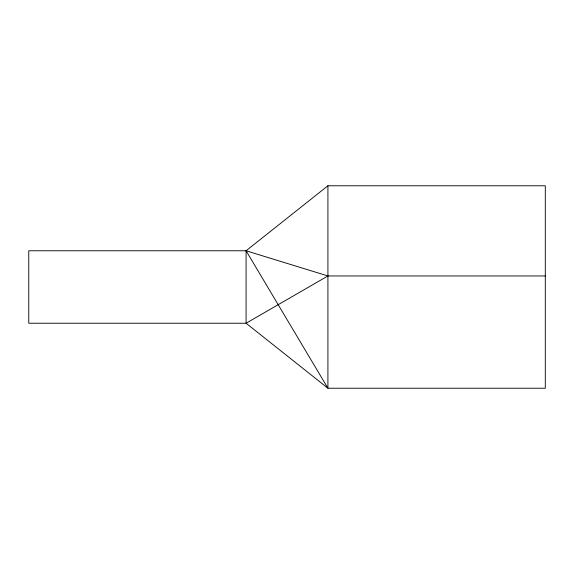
<?xml version="1.0" encoding="UTF-8"?>
<svg xmlns="http://www.w3.org/2000/svg" width="574" height="574" viewBox="0 0 574 574"><rect width="100%" height="100%" fill="white"/><g stroke="black" fill="none" stroke-linecap="round" stroke-linejoin="round"><path stroke-width="0.86" d="M327.919 275.958L246.081 323.234L246.081 250.773L327.919 185.775L545.3 185.775L545.3 388.225L327.919 388.225L246.081 323.234L28.757 323.234L28.757 250.773L246.081 250.773L327.919 275.958L545.3 275.958M246.081 250.773L327.919 388.225L327.919 185.775"/></g></svg>
